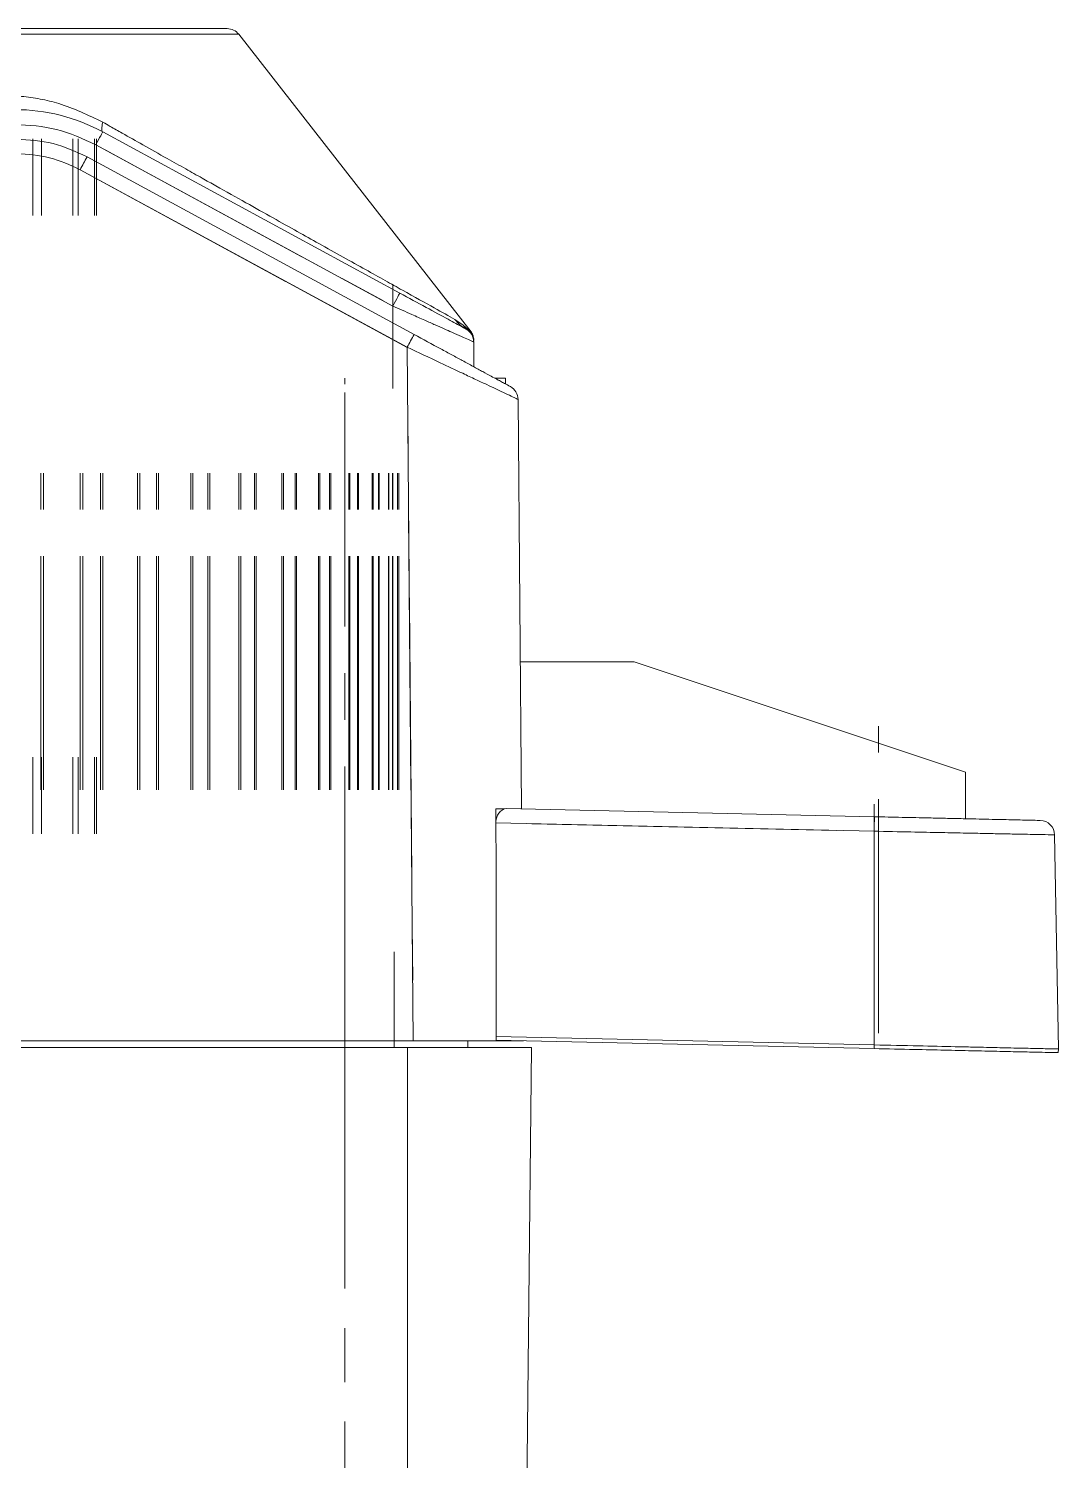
# Paper-space layout 'SW_Model_1' of a CAD drawing. Header units: millimetres. Extents: x 0 to 594, y 0 to 420.
# Drawn here: x 204.04 to 232, y 310.97 to 349.87 of the extents above; entities that cross this region are included whole.
import ezdxf

# ---------------------------------------------------------------- set-up
doc = ezdxf.new("R2010")
doc.units = ezdxf.units.MM
doc.linetypes.add('CENTER', pattern=[10.16, 6.35, -1.27, 1.27, -1.27])
doc.layers.add('SLD-0', color=179, linetype='Continuous')

psp = doc.layouts.new('SW_Model_1')

# ---------------------------------------------------------------- linework, layer by layer
at = {"layer": 'SLD-0', "color": 8, "linetype": 'Continuous', "lineweight": 15}
for p, q in [((209.743, 349.717), (185.503, 349.717)), ((213.963, 322.19), (213.963, 322.371))]:
    psp.add_line(p, q, dxfattribs=at)
at = {"layer": 'SLD-0', "color": 179, "linetype": 'Continuous', "lineweight": 15}
for p, q in [((216.056, 341.637), (209.743, 349.717)), ((205.966, 346.909), (205.995, 346.962)), ((205.995, 346.962), (206.019, 347.006)), ((206.019, 347.006), (206.036, 347.038)), ((206.021, 347.149), (206.024, 347.186)), ((206.023, 347.119), (206.021, 347.149)), ((206.029, 347.094), (206.023, 347.119)), ((206.024, 347.186), (206.03, 347.228)), ((206.038, 347.076), (206.029, 347.094)), ((206.03, 347.228), (206.039, 347.276)), ((206.036, 347.038), (206.047, 347.058)), ((206.051, 347.065), (206.038, 347.076)), ((206.039, 347.276), (206.053, 347.328)), ((206.047, 347.058), (206.051, 347.065)), ((214.119, 342.685), (206.051, 347.065)), ((205.86, 346.714), (205.897, 346.782)), ((213.928, 342.334), (205.86, 346.714)), ((205.897, 346.782), (205.933, 346.848)), ((205.933, 346.848), (205.966, 346.909)), ((214.509, 341.563), (205.624, 346.386)), ((214.318, 341.215), (205.434, 346.038)), ((214.119, 342.685), (214.115, 342.678)), ((213.965, 342.402), (213.928, 342.334)), ((213.928, 342.334), (213.928, 341.878)), ((214.001, 342.468), (213.965, 342.402)), ((214.034, 342.529), (214.001, 342.468)), ((214.063, 342.582), (214.034, 342.529)), ((214.087, 342.626), (214.063, 342.582)), ((214.105, 342.658), (214.087, 342.626)), ((214.115, 342.678), (214.105, 342.658)), ((215.616, 341.971), (215.843, 341.814)), ((215.843, 341.814), (216.043, 341.641)), ((216.002, 341.656), (215.985, 341.663)), ((215.992, 341.66), (215.999, 341.658)), ((216.043, 341.641), (216.043, 341.653)), ((214.318, 341.215), (214.482, 322.371)), ((216.128, 340.684), (216.128, 341.356)), ((216.99, 340.371), (216.706, 340.371)), ((216.99, 340.216), (216.99, 340.371)), ((217.427, 328.671), (217.33, 339.797)), ((217.392, 332.671), (220.48, 332.671)), ((229.48, 329.671), (220.48, 332.671)), ((229.48, 329.671), (229.48, 328.405)), ((217.008, 328.68), (216.952, 328.671)), ((217.008, 328.68), (227.01, 328.46)), ((227.001, 328.067), (216.727, 328.293)), ((216.728, 328.293), (216.73, 328.671)), ((216.73, 328.671), (216.952, 328.671)), ((227.001, 322.261), (227.001, 328.067)), ((232.005, 322.151), (231.903, 327.967)), ((227.001, 322.261), (216.737, 322.487)), ((140.764, 322.371), (214.482, 322.371)), ((214.323, 322.19), (140.923, 322.19)), ((214.323, 322.19), (214.323, 286.79)), ((217.694, 322.19), (214.323, 322.19)), ((214.482, 322.371), (217.48, 322.371)), ((215.963, 322.19), (215.963, 322.371)), ((226.999, 322.161), (216.739, 322.387)), ((217.694, 322.19), (217.323, 286.79)), ((226.999, 322.161), (227.001, 322.261)), ((232.005, 322.151), (232.003, 322.051))]:
    psp.add_line(p, q, dxfattribs=at)
at = {"layer": 'SLD-0', "color": 5, "linetype": 'CENTER', "lineweight": 15}
for p, q in [((204.152, 344.798), (204.152, 346.876)), ((204.385, 344.798), (204.385, 346.876)), ((205.239, 344.798), (205.239, 346.876)), ((205.385, 344.798), (205.385, 346.876)), ((205.828, 344.798), (205.828, 346.876)), ((213.928, 342.334), (205.86, 346.714)), ((205.86, 346.714), (213.928, 342.334)), ((205.878, 344.798), (205.878, 346.876)), ((214.318, 341.212), (205.434, 346.035)), ((205.434, 346.035), (214.318, 341.212)), ((213.928, 340.804), (213.928, 342.928)), ((213.928, 342.219), (213.928, 340.097)), ((212.623, 323.471), (212.623, 340.371)), ((212.623, 323.471), (212.623, 340.371)), ((212.623, 340.216), (212.623, 340.371)), ((212.623, 323.471), (212.623, 340.371)), ((212.623, 323.471), (212.623, 340.371)), ((212.623, 340.216), (212.623, 340.371)), ((214.434, 327.903), (214.332, 339.541)), ((204.367, 329.19), (204.367, 337.79)), ((204.437, 329.19), (204.437, 337.79)), ((205.44, 329.19), (205.44, 337.79)), ((205.507, 329.19), (205.507, 337.79)), ((205.988, 329.19), (205.988, 337.79)), ((206.054, 329.19), (206.054, 337.79)), ((206.997, 329.19), (206.997, 337.79)), ((207.06, 329.19), (207.06, 337.79)), ((207.508, 329.19), (207.508, 337.79)), ((207.569, 329.19), (207.569, 337.79)), ((208.44, 329.19), (208.44, 337.79)), ((208.497, 329.19), (208.497, 337.79)), ((208.907, 329.19), (208.907, 337.79)), ((208.962, 329.19), (208.962, 337.79)), ((209.75, 329.19), (209.75, 337.79)), ((209.801, 329.19), (209.801, 337.79)), ((210.168, 329.19), (210.168, 337.79)), ((210.217, 329.19), (210.217, 337.79)), ((210.912, 329.19), (210.912, 337.79)), ((210.957, 329.19), (210.957, 337.79)), ((211.274, 329.19), (211.274, 337.79)), ((211.317, 329.19), (211.317, 337.79)), ((211.91, 329.19), (211.91, 337.79)), ((211.948, 329.19), (211.948, 337.79)), ((212.213, 329.19), (212.213, 337.79)), ((212.249, 329.19), (212.249, 337.79)), ((212.732, 329.19), (212.732, 337.79)), ((212.763, 329.19), (212.763, 337.79)), ((212.973, 329.19), (212.973, 337.79)), ((213, 329.19), (213, 337.79)), ((213.368, 329.19), (213.368, 337.79)), ((213.391, 329.19), (213.391, 337.79)), ((213.543, 329.19), (213.543, 337.79)), ((213.562, 329.19), (213.562, 337.79)), ((213.81, 329.19), (213.81, 337.79)), ((213.824, 329.19), (213.824, 337.79)), ((213.916, 329.19), (213.916, 337.79)), ((213.928, 329.19), (213.928, 337.79)), ((214.052, 329.19), (214.052, 337.79)), ((214.058, 329.19), (214.058, 337.79)), ((214.089, 329.19), (214.089, 337.79)), ((214.092, 329.19), (214.092, 337.79)), ((214.366, 335.662), (214.468, 324.023)), ((227.123, 322.583), (227.123, 330.92)), ((227.123, 322.583), (227.123, 330.92)), ((204.152, 327.998), (204.152, 330.076)), ((204.385, 327.998), (204.385, 330.076)), ((205.239, 327.998), (205.239, 330.076)), ((205.385, 327.998), (205.385, 330.076)), ((205.828, 327.998), (205.828, 330.076)), ((205.878, 327.998), (205.878, 330.076)), ((227.001, 323.262), (227.001, 328.806)), ((227.001, 323.261), (227.001, 328.803)), ((223.915, 328.128), (217.702, 328.265)), ((219.773, 328.219), (225.986, 328.082)), ((212.623, 324.79), (212.623, 322.19)), ((212.623, 324.79), (212.623, 322.19)), ((212.623, 324.79), (212.623, 324.59)), ((212.623, 324.79), (212.623, 324.59)), ((213.963, 324.79), (213.963, 322.19)), ((213.963, 324.79), (213.963, 322.19)), ((212.623, 324.59), (212.623, 322.19)), ((212.623, 324.59), (212.623, 322.19)), ((213.963, 324.59), (213.963, 322.19)), ((213.963, 324.59), (213.963, 322.19)), ((212.623, 322.19), (212.623, 286.79)), ((212.623, 322.19), (212.623, 286.79)), ((212.623, 321.99), (212.623, 286.79)), ((212.623, 321.99), (212.623, 311.99))]:
    psp.add_line(p, q, dxfattribs=at)
at = {"layer": 'SLD-0', "color": 179, "linetype": 'Continuous', "lineweight": 15}
for centre, radius, start, end in [((209.428, 349.471), 0.4, 38.0001, 90), ((203.665, 342.671), 5, 61.5047, 90), ((226.391, 334.774), 23.792, 150.7862, 151.742), ((216.364, 342.527), 0.932, 216.6006, 241.4714), ((235.228, 329.977), 23.739, 150.7853, 151.7434), ((216.56, 342.349), 0.895, 216.7186, 230.0344), ((215.728, 341.356), 0.4, 0.0001, 61.5045), ((216.93, 339.794), 0.4, 0.5001, 61.5048), ((482.015, 322.543), 255.073, 178.67078, 178.75906), ((231.503, 327.96), 0.4, 0.9999, 88.7375)]:
    psp.add_arc(centre, radius, start, end, dxfattribs=at)
for centre, major_axis, ratio, start_param, end_param in [((212.504, 549.085), (-3, 343.727), 0.008728, 3.992508, 4.014756), ((216.461, 95.647), (-3.005, 344.246), 0.008714, 5.431347, 5.431733)]:
    psp.add_ellipse(centre, major_axis=major_axis, ratio=ratio, start_param=start_param, end_param=end_param, dxfattribs=at)
for points, knots in [([(209.428, 349.871), (209.411, 349.871), (209.377, 349.871), (209.093, 349.871), (208.664, 349.871), (208.123, 349.871), (207.516, 349.871), (206.802, 349.871), (205.985, 349.871), (205.08, 349.871), (204.101, 349.871), (203.063, 349.871), (201.875, 349.871), (200.538, 349.871), (199.077, 349.871), (197.623, 349.871), (196.168, 349.871), (194.708, 349.871), (193.371, 349.871), (192.184, 349.871), (191.145, 349.871), (190.167, 349.871), (189.261, 349.871), (188.444, 349.871), (187.73, 349.871), (187.123, 349.871), (186.582, 349.871), (186.153, 349.871), (185.87, 349.871), (185.835, 349.871), (185.818, 349.871)], [0, 0, 0, 0, 0.038821, 0.078846, 0.119976, 0.152154, 0.184303, 0.217166, 0.25, 0.282863, 0.315697, 0.347875, 0.380024, 0.421179, 0.461198, 0.5, 0.538828, 0.578846, 0.619976, 0.652154, 0.684303, 0.717166, 0.75, 0.782863, 0.815697, 0.847875, 0.880024, 0.921179, 0.961192, 1, 1, 1, 1]), ([(203.33, 348.055), (203.501, 348.051), (203.84, 348.042), (204.35, 347.965), (205.098, 347.791), (205.656, 347.52), (206.053, 347.328)], [0, 0, 0, 0, 0.1873457, 0.3708346, 0.5533482, 1, 1, 1, 1]), ([(205.86, 346.714), (205.511, 346.875), (204.815, 347.198), (204.048, 347.247), (203.665, 347.271)], [0, 0, 0, 0, 0.5, 1, 1, 1, 1]), ([(206.053, 347.328), (206.119, 347.291), (206.294, 347.192), (206.656, 346.987), (207.172, 346.696), (207.749, 346.371), (208.285, 346.07), (208.728, 345.821), (209.276, 345.513), (209.925, 345.149), (210.662, 344.736), (211.321, 344.367), (211.96, 344.009), (212.582, 343.662), (213.185, 343.326), (213.72, 343.027), (214.382, 342.658), (215.093, 342.263), (215.445, 342.067), (215.616, 341.971)], [0, 0, 0, 0, 0.01578, 0.041763, 0.086688, 0.140234, 0.182078, 0.218856, 0.250432, 0.320293, 0.385446, 0.445673, 0.500779, 0.567526, 0.631491, 0.692599, 0.750786, 0.87883, 1, 1, 1, 1]), ([(205.624, 346.386), (205.321, 346.527), (204.716, 346.807), (204.049, 346.85), (203.716, 346.871)], [0, 0, 0, 0, 0.5, 1, 1, 1, 1]), ([(205.434, 346.038), (205.161, 346.164), (204.616, 346.417), (204.016, 346.455), (203.716, 346.474)], [0, 0, 0, 0, 0.499826, 1, 1, 1, 1]), ([(215.919, 341.708), (215.913, 341.711), (215.901, 341.718), (215.768, 341.79), (215.44, 341.968), (214.839, 342.294), (214.361, 342.554), (214.119, 342.685)], [0, 0, 0, 0, 0.112153, 0.225146, 0.461018, 0.726875, 1, 1, 1, 1]), ([(216.128, 341.356), (216.1, 341.37), (216.056, 341.39), (215.799, 341.503), (215.569, 341.605), (215.322, 341.714), (215.078, 341.823), (214.783, 341.954), (214.398, 342.126), (214.101, 342.257), (213.928, 342.334)], [0, 0, 0, 0, 0.22395, 0.342554, 0.466034, 0.547596, 0.635845, 0.730859, 0.843256, 1, 1, 1, 1]), ([(217.121, 340.145), (217.096, 340.159), (217.062, 340.178), (216.887, 340.272), (216.758, 340.342), (216.588, 340.434), (216.375, 340.55), (216.111, 340.694), (215.828, 340.847), (215.534, 341.007), (215.102, 341.241), (214.753, 341.431), (214.509, 341.563)], [0, 0, 0, 0, 0.19251, 0.257018, 0.322034, 0.388424, 0.473508, 0.559423, 0.647695, 0.728248, 0.809949, 1, 1, 1, 1]), ([(216.043, 341.653), (216.068, 341.616), (216.117, 341.541), (216.124, 341.452), (216.128, 341.407)], [0, 0, 0, 0, 0.500024, 1, 1, 1, 1]), ([(216.043, 341.641), (216.068, 341.603), (216.117, 341.528), (216.124, 341.439), (216.128, 341.394)], [0, 0, 0, 0, 0.499999, 1, 1, 1, 1]), ([(217.33, 339.797), (217.302, 339.811), (217.258, 339.833), (217, 339.954), (216.758, 340.068), (216.478, 340.2), (216.176, 340.342), (215.76, 340.537), (215.144, 340.83), (214.621, 341.074), (214.318, 341.215)], [0, 0, 0, 0, 0.190942, 0.290485, 0.393144, 0.474098, 0.560343, 0.652007, 0.798336, 1, 1, 1, 1]), ([(216.952, 328.671), (216.915, 328.652), (216.851, 328.618), (216.776, 328.512), (216.733, 328.404), (216.727, 328.328), (216.724, 328.293)], [0, 0, 0, 0, 0.351973, 0.610891, 0.817801, 1, 1, 1, 1]), ([(227.01, 328.46), (227.261, 328.454), (227.765, 328.443), (228.412, 328.429), (228.944, 328.417), (229.37, 328.408), (229.893, 328.396), (230.353, 328.386), (230.732, 328.378), (231.086, 328.37), (231.431, 328.362), (231.485, 328.361), (231.512, 328.36)], [0, 0, 0, 0, 0.1067558, 0.213789, 0.2823043, 0.3505976, 0.419476, 0.551843, 0.6178167, 0.6845626, 0.8410705, 1, 1, 1, 1]), ([(231.903, 327.967), (231.881, 327.968), (231.837, 327.969), (231.468, 327.977), (231.024, 327.985), (230.653, 327.993), (230.45, 327.997), (230.233, 328.001), (229.923, 328.008), (229.466, 328.017), (228.8, 328.031), (227.961, 328.047), (227.336, 328.06), (227.001, 328.067)], [0, 0, 0, 0, 0.13689, 0.279248, 0.427072, 0.464965, 0.503202, 0.541783, 0.580707, 0.660021, 0.756355, 0.869689, 1, 1, 1, 1]), ([(232.003, 322.051), (231.989, 322.051), (231.962, 322.052), (231.744, 322.056), (231.399, 322.064), (230.931, 322.074), (230.346, 322.087), (229.672, 322.102), (228.916, 322.119), (228.025, 322.138), (227.369, 322.153), (226.999, 322.161)], [0, 0, 0, 0, 0.105808, 0.214685, 0.320492, 0.429368, 0.535188, 0.644075, 0.749919, 0.858832, 1, 1, 1, 1]), ([(227.001, 322.261), (227.407, 322.252), (228.167, 322.236), (229.034, 322.217), (229.608, 322.204), (229.967, 322.196), (230.273, 322.189), (230.705, 322.179), (231.208, 322.168), (231.669, 322.158), (231.953, 322.152), (231.988, 322.151), (232.005, 322.151)], [0, 0, 0, 0, 0.154852, 0.289808, 0.34988, 0.404949, 0.455013, 0.500072, 0.630182, 0.756874, 0.880146, 1, 1, 1, 1])]:
    psp.add_open_spline(points, degree=3, knots=knots, dxfattribs=at)

doc.saveas('drawing.dxf')
